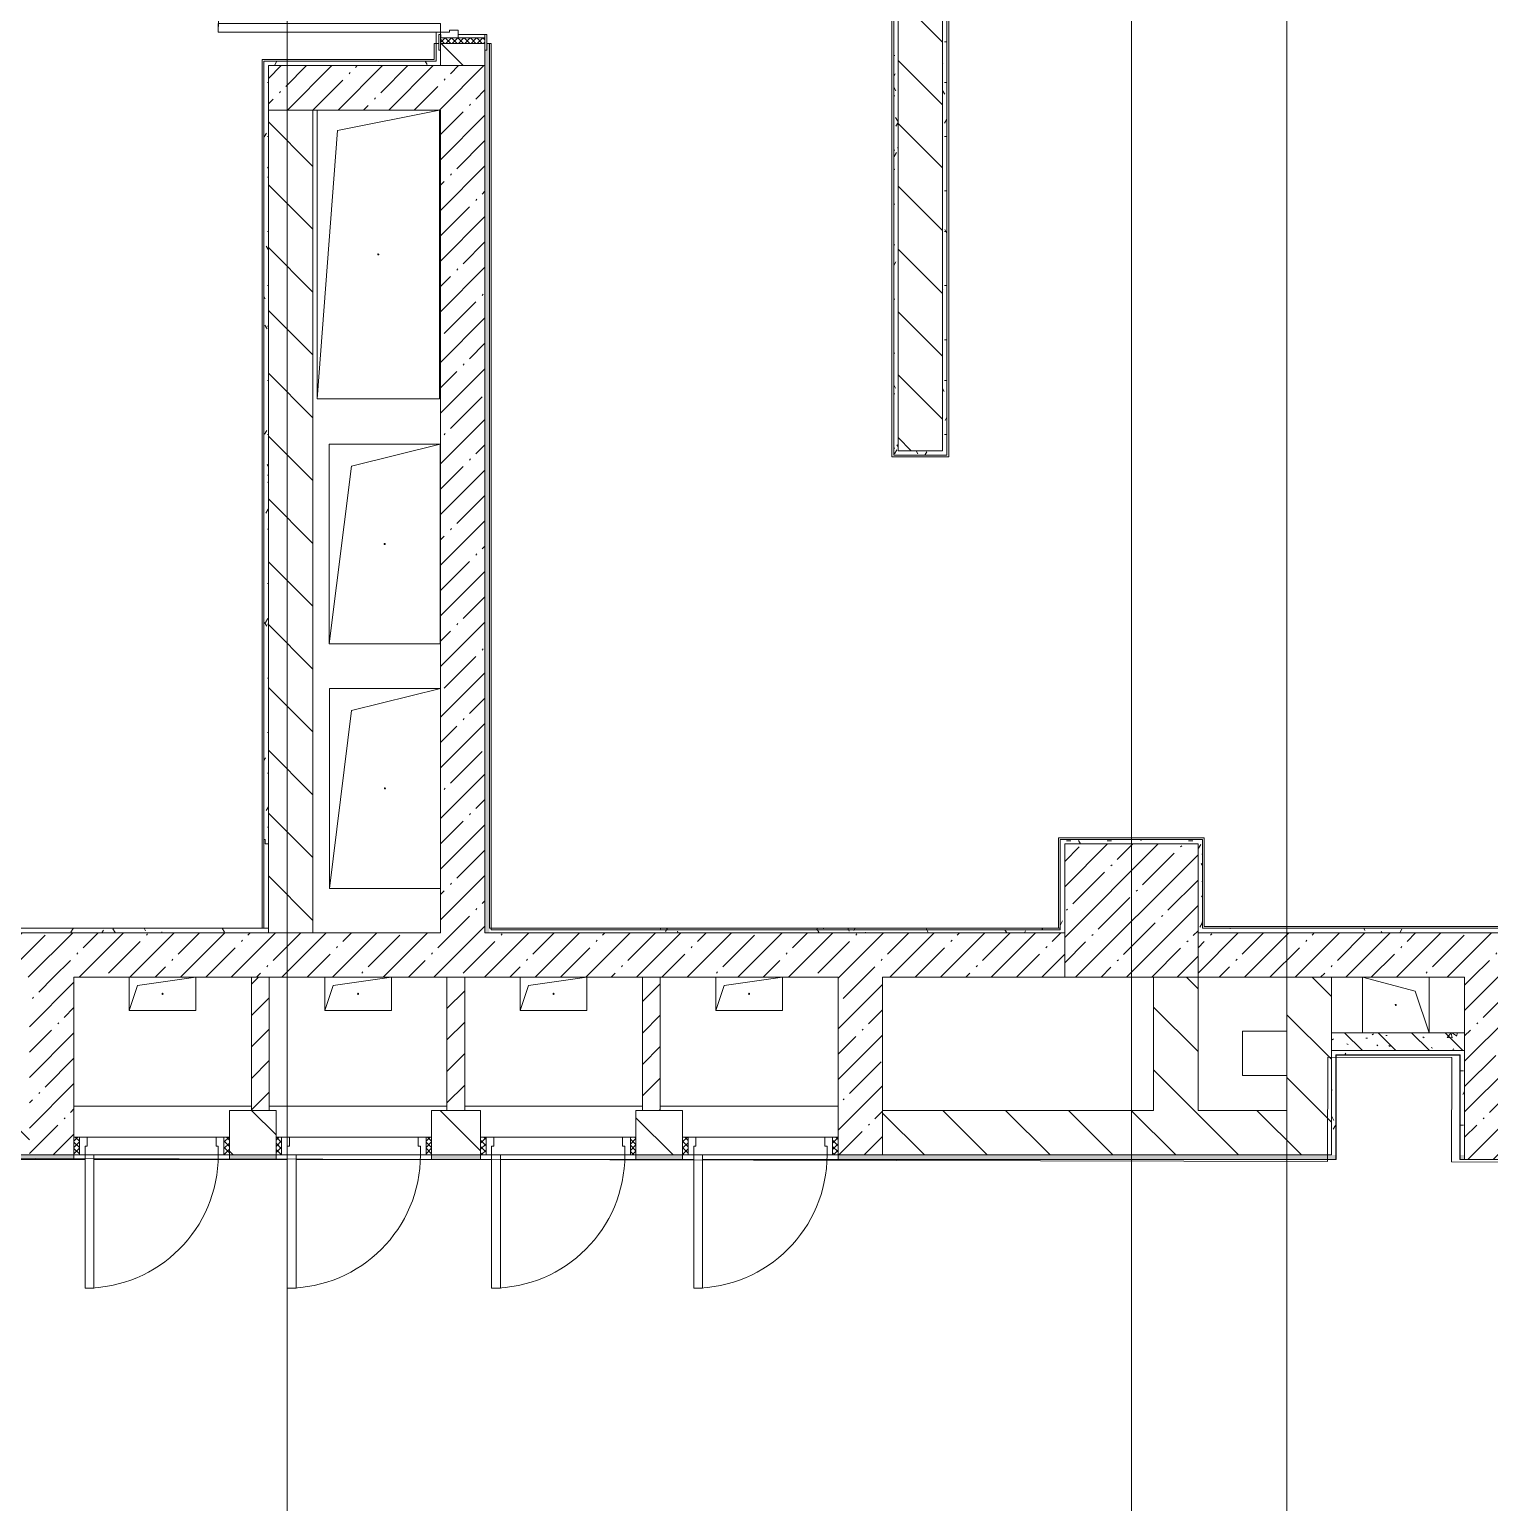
# Model space of a CAD drawing. Header units: millimetres. Extents: x -1113 to 415037, y -3642 to 354837.
# Drawn here: x 55565 to 62137, y 9199 to 15830 of the extents above; entities that cross this region are included whole.
import ezdxf

# ---------------------------------------------------------------- set-up
doc = ezdxf.new("R2010")
doc.units = ezdxf.units.MM
for name, color, linetype, lineweight in [('A-AREA-BNDY', 7, 'Continuous', 5), ('A-DOOR-2', 7, 'Continuous', 5), ('A-DOOR-FRAM-2', 7, 'Continuous', 5), ('A-FLOR', 7, 'Continuous', 9), ('A-GENM', 7, 'Continuous', 9), ('A-WALL', 7, 'Continuous', 5), ('I-WALL', 7, 'Continuous', 5), ('S-COLS', 7, 'Continuous', 9), ('S-COLS-1', 7, 'Continuous', 5), ('Оси', 7, 'Continuous', 9)]:
    doc.layers.add(name, color=color, linetype=linetype, lineweight=lineweight)
for name, color, linetype, lineweight, true_color in [('A-DOOR-1', 7, 'Continuous', 5, 0xc0c0c0), ('A-DOOR-FRAM-1', 7, 'Continuous', 5, 0xc0c0c0), ('A-WALL-1', 9, 'Continuous', 5, 0x808080), ('A-WALL-FNSH-1', 9, 'Continuous', 5, 0x808080)]:
    doc.layers.add(name, color=color, linetype=linetype, lineweight=lineweight, true_color=true_color)
pattern_1 = [(45, (64.7, -136.06), (-114.04925, 114.04925), []), (45, (178.75, -136.06), (-114.04925, 114.04925), [201.612, -40.322, 6.706, -33.617])]
pattern_2 = [(135, (64.7, -136.06), (-141.42136, -141.42136), [])]
pattern_3 = [(45, (64.7, -136.06), (-70.71068, 70.71068), [])]
pattern_4 = [(135, (1951.41, 164.685), (-14.14214, -14.14214), []), (225, (1951.41, 164.685), (14.14214, -14.14214), [])]
pattern_5 = [(45, (-171.384, 164.685), (-14.1421, 14.1421), []), (135, (-171.384, 164.685), (-14.1421, -14.1421), [])]
pattern_6 = [(0, (64.7, -136.06), (243.84, 60.96), [20.117, -162.763, 20.117, -162.763, -975.36]), (0, (64.7, -136.06), (243.84, 60.96), [-365.76, 20.117, -345.643, 20.117, -162.763, -426.72]), (0, (64.7, -136.06), (243.84, 60.96), [-914.4, 20.117, -101.803, 20.117, -284.683]), (120, (156.14, -105.58), (-174.71291, 180.691634), [20.117, -162.763, 20.117, -162.763, -975.36]), (120, (156.14, -105.58), (-174.71291, 180.691634), [-365.76, 20.117, -345.643, 20.117, -162.763, -426.72]), (120, (156.14, -105.58), (-174.71291, 180.691634), [-914.4, 20.117, -101.803, 20.117, -284.683]), (240, (186.62, 16.34), (-69.12709, -241.651634), [20.117, -162.763, 20.117, -162.763, -975.36]), (240, (186.62, 16.34), (-69.12709, -241.651634), [-365.76, 20.117, -345.643, 20.117, -162.763, -426.72]), (240, (186.62, 16.34), (-69.12709, -241.651634), [-914.4, 20.117, -101.803, 20.117, -284.683])]

# ---------------------------------------------------------------- blocks, each defined once
blk = doc.blocks.new('BSC_Колонна _Прямоугольная - 600х600-V43-Объем проектирования 1 этажа')
at = {"layer": 'S-COLS-1'}
h = blk.add_hatch(dxfattribs=at)
h.set_pattern_fill('FP_69', color=256, style=0, pattern_type=2)
h.set_pattern_definition([(45, (-60460, -12000), (-114.04925, 114.04925), []), (45, (-60345.95, -12000), (-114.04925, 114.04925), [201.613, -40.323, 6.706, -33.617])])
h.paths.add_polyline_path([(208, -300), (300, -300), (300, 300), (-300, 300), (-300, -300), (77.6, -300)])
for p, q in [((300, 300), (-300, 300)), ((-300, 300), (-300, -300)), ((300, -300), (300, 300)), ((-300, -300), (300, -300))]:
    blk.add_line(p, q, dxfattribs=at)
blk = doc.blocks.new('110_Дверь_СКБ_1Ст_Внутренняя1 - Д-12 1100x2100h_дверь в горячий цех-32113407-Объем проектирования 1 этажа')
at = {"layer": 'A-DOOR-2'}
h = blk.add_hatch(dxfattribs=at)
h.set_pattern_fill('FP_75', color=256, style=0, pattern_type=2)
h.set_pattern_definition([(135, (1751.41, 164.685), (-14.14214, -14.14214), []), (225, (1751.41, 164.685), (14.14214, -14.14214), [])])
h.paths.add_polyline_path([(537.5, 100), (537.5, -100), (562.5, -100), (562.5, 100)])
at = {"layer": 'A-DOOR-FRAM-2'}
h = blk.add_hatch(dxfattribs=at)
h.set_pattern_fill('FP_76', color=256, style=0, pattern_type=2)
h.set_pattern_definition([(45, (-371.384, 164.685), (-14.1421, 14.1421), []), (135, (-371.384, 164.685), (-14.1421, -14.1421), [])])
h.paths.add_polyline_path([(-537.5, 7), (-537.5, -100), (-512.5, -99.9), (-512.5, 100), (-537.5, 100)])
at = {"layer": 'A-DOOR-1'}
for p, q in [((-487.5, 1100), (-487.5, 100)), ((-447.5, 1100), (-487.5, 1100)), ((-447.5, 100), (-447.5, 1100)), ((-487.5, 100), (-447.5, 100))]:
    blk.add_line(p, q, dxfattribs=at)
blk.add_arc((-487.5, 100), 1000, 360, 90, dxfattribs=at)
at = {"layer": 'A-DOOR-FRAM-1'}
for p, q in [((-497.5, 108), (-567.5, 108)), ((-567.5, 108), (-567.5, 100)), ((-567.5, 100), (-497.5, 100)), ((-512.5, 100), (-537.5, 100)), ((-537.5, 100), (-537.5, -100)), ((-487.5, 100), (-512.5, 100)), ((-512.5, 100), (-512.5, 20)), ((-512.5, -100), (-512.5, 100)), ((-497.5, 100), (-512.5, 100)), ((-512.5, 100), (-512.5, 99)), ((-512.5, 99), (-497.5, 99)), ((-497.5, 100), (-497.5, 108)), ((-497.5, 99), (-497.5, 100)), ((-487.5, 60), (-487.5, 100)), ((512.5, 100), (512.5, 60)), ((537.5, 100), (512.5, 100)), ((592.5, 108), (522.5, 108)), ((522.5, 108), (522.5, 100)), ((537.5, 100), (522.5, 100)), ((522.5, 100), (522.5, 99)), ((522.5, 100), (592.5, 100)), ((522.5, 99), (537.5, 99)), ((537.5, 20), (537.5, 100)), ((562.5, 100), (537.5, 100)), ((537.5, 100), (537.5, -100)), ((537.5, 99), (537.5, 100)), ((562.5, -100), (562.5, 100)), ((592.5, 100), (592.5, 108)), ((-512.5, 20), (-477.5, 20)), ((-497.5, 20), (-512.5, 20)), ((-512.5, 20), (-512.5, -100)), ((-497.5, -100), (-497.5, 20)), ((-477.5, 60), (-487.5, 60)), ((-477.5, 20), (-477.5, 60)), ((512.5, 60), (502.5, 60)), ((502.5, 60), (502.5, 20)), ((502.5, 20), (537.5, 20)), ((537.5, 20), (522.5, 20)), ((522.5, 20), (522.5, -100)), ((537.5, -100), (537.5, 20)), ((-497.5, -100), (-567.5, -100)), ((-567.5, -100), (-567.5, -108)), ((-567.5, -108), (-497.5, -108)), ((-537.5, -100), (-512.5, -100)), ((-512.5, -100), (-497.5, -100)), ((-497.5, -108), (-497.5, -100)), ((522.5, -100), (537.5, -100)), ((592.5, -100), (522.5, -100)), ((522.5, -100), (522.5, -108)), ((522.5, -108), (592.5, -108)), ((537.5, -100), (562.5, -100)), ((592.5, -108), (592.5, -100))]:
    blk.add_line(p, q, dxfattribs=at)
blk = doc.blocks.new('110_Дверь_СКБ_1Ст - д-18 700x2100h_Технический шкаф ЭОМ и СС-23257539-Объем проектирования 1 этажа')
at = {"layer": 'A-DOOR-2'}
h = blk.add_hatch(dxfattribs=at)
h.set_pattern_fill('FP_121', color=256, style=0, pattern_type=2)
h.set_pattern_definition(pattern_4)
h.paths.add_polyline_path([(337.5, 100), (337.5, 20), (362.5, 20), (362.5, 100)])
at = {"layer": 'A-DOOR-FRAM-2'}
h = blk.add_hatch(dxfattribs=at)
h.set_pattern_fill('FP_122', color=256, style=0, pattern_type=2)
h.set_pattern_definition(pattern_5)
h.paths.add_polyline_path([(-337.5, 100), (-337.5, 20), (-312.5, 20), (-312.5, 100)])
at = {"layer": 'A-DOOR-1'}
for p, q in [((312.5, 700), (272.5, 700)), ((272.5, 700), (272.5, 100)), ((312.5, 100), (312.5, 700)), ((272.5, 100), (312.5, 100))]:
    blk.add_line(p, q, dxfattribs=at)
blk.add_arc((312.5, 100), 600, 90, 180, dxfattribs=at)
at = {"layer": 'A-DOOR-FRAM-1'}
for p, q in [((-312.5, 100), (-337.5, 100)), ((-337.5, 100), (-337.5, 20)), ((-287.5, 100), (-312.5, 100)), ((-312.5, 100), (-312.5, 20)), ((-312.5, 20), (-312.5, 100)), ((-287.5, 60), (-287.5, 100)), ((-287.5, 100), (272.5, 100)), ((312.5, 100), (312.5, 60)), ((337.5, 100), (312.5, 100)), ((337.5, 20), (337.5, 100)), ((362.5, 100), (337.5, 100)), ((337.5, 100), (337.5, 20)), ((362.5, 20), (362.5, 100)), ((-337.5, 20), (-312.5, 20)), ((-312.5, 20), (-277.5, 20)), ((-277.5, 60), (-287.5, 60)), ((-277.5, 20), (-277.5, 60)), ((302.5, 20), (-277.5, 20)), ((312.5, 60), (302.5, 60)), ((302.5, 60), (302.5, 20)), ((302.5, 20), (337.5, 20)), ((337.5, 20), (362.5, 20))]:
    blk.add_line(p, q, dxfattribs=at)
blk = doc.blocks.new('110_Дверь_СКБ_1Ст - д-18 700x2100h_Технический шкаф ЭОМ и СС-V103-Объем проектирования 1 этажа')
at = {"layer": 'A-DOOR-2'}
h = blk.add_hatch(dxfattribs=at)
h.set_pattern_fill('FP_121', color=256, style=0, pattern_type=2)
h.set_pattern_definition(pattern_4)
h.paths.add_polyline_path([(337.5, 100), (337.5, 20), (362.5, 20), (362.5, 100)])
at = {"layer": 'A-DOOR-FRAM-2'}
h = blk.add_hatch(dxfattribs=at)
h.set_pattern_fill('FP_122', color=256, style=0, pattern_type=2)
h.set_pattern_definition(pattern_5)
h.paths.add_polyline_path([(-337.5, 100), (-337.5, 20), (-312.5, 20), (-312.5, 100)])
at = {"layer": 'A-DOOR-1'}
for p, q in [((312.5, 700), (272.5, 700)), ((272.5, 700), (272.5, 100)), ((312.5, 100), (312.5, 700)), ((272.5, 100), (312.5, 100))]:
    blk.add_line(p, q, dxfattribs=at)
blk.add_arc((312.5, 100), 600, 90, 180, dxfattribs=at)
at = {"layer": 'A-DOOR-FRAM-1'}
for p, q in [((-312.5, 100), (-337.5, 100)), ((-337.5, 100), (-337.5, 20)), ((-287.5, 100), (-312.5, 100)), ((-312.5, 100), (-312.5, 20)), ((-312.5, 20), (-312.5, 100)), ((-287.5, 60), (-287.5, 100)), ((-287.5, 100), (272.5, 100)), ((312.5, 100), (312.5, 60)), ((337.5, 100), (312.5, 100)), ((337.5, 20), (337.5, 100)), ((362.5, 100), (337.5, 100)), ((337.5, 100), (337.5, 20)), ((362.5, 20), (362.5, 100)), ((-337.5, 20), (-312.5, 20)), ((-312.5, 20), (-277.5, 20)), ((-277.5, 60), (-287.5, 60)), ((-277.5, 20), (-277.5, 60)), ((302.5, 20), (-277.5, 20)), ((312.5, 60), (302.5, 60)), ((302.5, 60), (302.5, 20)), ((302.5, 20), (337.5, 20)), ((337.5, 20), (362.5, 20))]:
    blk.add_line(p, q, dxfattribs=at)
blk = doc.blocks.new('GM_Отверстие прямоугольное _в плите_ - Отверстие-21619835-Объем проектирования 1 этажа')
at = {"layer": 'A-GENM'}
for p, q in [((-125, 150), (125, 150)), ((125, 150), (-125, 150)), ((-62.5, 87.5), (125, 150)), ((-125, -150), (-62.5, 87.5)), ((125, -150), (-125, -150)), ((-125, -150), (125, -150))]:
    blk.add_line(p, q, dxfattribs=at)
for start, end in [(360, 180), (180, 360)]:
    blk.add_arc((0, 0), 2.5, start, end, dxfattribs=at)
blk = doc.blocks.new('GM_Отверстие прямоугольное _в плите_ - Отверстие-21620300-Объем проектирования 1 этажа')
at = {"layer": 'A-GENM'}
for p, q in [((-150, -75), (-150, 75)), ((-150, 75), (-150, -75)), ((-112.5, 37.5), (150, 75)), ((150, 75), (150, -75)), ((150, -75), (150, 75)), ((-150, -75), (-112.5, 37.5)), ((150, -75), (-150, -75)), ((-150, -75), (150, -75))]:
    blk.add_line(p, q, dxfattribs=at)
for start, end in [(360, 180), (180, 360)]:
    blk.add_arc((0, 0), 2.5, start, end, dxfattribs=at)
blk = doc.blocks.new('GM_Отверстие прямоугольное _в плите_ - Отверстие-V158-Объем проектирования 1 этажа')
at = {"layer": 'A-GENM'}
for p, q in [((-250, -450), (-250, 450)), ((-250, 450), (250, 450)), ((250, 450), (-250, 450)), ((-250, 450), (-250, -450)), ((-150, 350), (250, 450)), ((-250, -450), (-150, 350)), ((250, -450), (-250, -450)), ((-250, -450), (250, -450))]:
    blk.add_line(p, q, dxfattribs=at)
for start, end in [(360, 180), (180, 360)]:
    blk.add_arc((0, 0), 2.5, start, end, dxfattribs=at)
blk = doc.blocks.new('GM_Отверстие прямоугольное _в плите_ - Отверстие-V159-Объем проектирования 1 этажа')
at = {"layer": 'A-GENM'}
for p, q in [((-250, -450), (-250, 450)), ((-250, 450), (250, 450)), ((250, 450), (-250, 450)), ((-250, 450), (-250, -450)), ((-150, 350), (250, 450)), ((250, 450), (250, -450)), ((250, -450), (250, 450)), ((-250, -450), (-150, 350)), ((250, -450), (-250, -450)), ((-250, -450), (250, -450))]:
    blk.add_line(p, q, dxfattribs=at)
for start, end in [(360, 180), (180, 360)]:
    blk.add_arc((0, 0), 2.5, start, end, dxfattribs=at)
blk = doc.blocks.new('GM_Отверстие прямоугольное _в плите_ - Отверстие-21959792-Объем проектирования 1 этажа')
at = {"layer": 'A-GENM'}
for p, q in [((-275, -650), (-275, 650)), ((-275, 650), (-275, -650)), ((-183.3, 558.3), (275, 650)), ((275, 650), (275, -650)), ((275, -650), (275, 650)), ((-275, -650), (-183.3, 558.3)), ((275, -650), (-275, -650)), ((-275, -650), (275, -650))]:
    blk.add_line(p, q, dxfattribs=at)
for start, end in [(360, 180), (180, 360)]:
    blk.add_arc((0, 0), 2.5, start, end, dxfattribs=at)

msp = doc.modelspace()

# ---------------------------------------------------------------- hatches: boundary and pattern name
at = {"layer": 'I-WALL'}
h = msp.add_hatch(dxfattribs=at)
h.set_pattern_fill('FP_191', color=256, style=0, pattern_type=2)
h.set_pattern_definition(pattern_6)
h.paths.add_polyline_path([(57410, 15667.7), (57414.7, 15667.7), (57414.7, 15737.7), (57406.7, 15737.7), (57406.7, 15767.7), (57394.7, 15767.7), (57394.7, 15667.7)])
h.paths.add_polyline_path([(57406.7, 16867.7), (57406.7, 16897.7), (57414.7, 16897.7), (57414.7, 18663.9), (57394.7, 18663.9), (57394.7, 16867.7)])
h = msp.add_hatch(dxfattribs=at)
h.set_pattern_fill('FP_23', color=256, style=0, pattern_type=2)
h.set_pattern_definition(pattern_2)
h.paths.add_polyline_path([(57614.7, 15667.7), (57614.7, 15767.7), (57414.7, 15767.7), (57414.7, 15667.7), (57507.7, 15667.7)])
h.paths.add_polyline_path([(57614.7, 16867.7), (57614.7, 18663.9), (57414.7, 18663.9), (57414.7, 16867.7), (57507.7, 16867.7)])
h = msp.add_hatch(dxfattribs=at)
h.set_pattern_fill('FP_191', color=256, style=0, pattern_type=2)
h.set_pattern_definition(pattern_6)
h.paths.add_polyline_path([(57634.7, 11763.9), (57634.7, 15767.7), (57622.7, 15767.7), (57622.7, 15737.7), (57614.7, 15737.7), (57614.7, 11763.9)])
h.paths.add_polyline_path([(57634.7, 16867.7), (57634.7, 18443.9), (57614.7, 18443.9), (57615.1, 16897.7), (57622.7, 16897.7), (57622.7, 16867.7)])
h = msp.add_hatch(dxfattribs=at)
h.set_pattern_fill('FP_191', color=256, style=0, pattern_type=2)
h.set_pattern_definition(pattern_6)
h.paths.add_polyline_path([(59474.7, 13913.9), (59474.7, 17153.9), (59454.7, 17153.9), (59454.7, 13913.9)])
h = msp.add_hatch(dxfattribs=at)
h.set_pattern_fill('FP_23', color=256, style=0, pattern_type=2)
h.set_pattern_definition(pattern_2)
h.paths.add_polyline_path([(59674.7, 13933.9), (59674.7, 16933.9), (59474.7, 16933.9), (59474.7, 13933.9)])
h = msp.add_hatch(dxfattribs=at)
h.set_pattern_fill('FP_191', color=256, style=0, pattern_type=2)
h.set_pattern_definition(pattern_6)
h.paths.add_polyline_path([(59674.7, 13933.9), (59694.7, 13933.9), (59694.7, 16933.9), (59674.7, 16933.9), (59674.7, 13944)])
h = msp.add_hatch(dxfattribs=at)
h.set_pattern_fill('FP_191', color=256, style=0, pattern_type=2)
h.set_pattern_definition(pattern_6)
h.paths.add_polyline_path([(56640, 15667.7), (57394.7, 15667.7), (57394.7, 15687.7), (56620, 15687.7), (56620, 15667.7)])
h = msp.add_hatch(dxfattribs=at)
h.set_pattern_fill('FP_191', color=256, style=0, pattern_type=2)
h.set_pattern_definition(pattern_6)
h.paths.add_polyline_path([(56620, 12183.9), (56640, 12183.9), (56640, 15667.7), (56620, 15667.7), (56620, 12203.9)])
h = msp.add_hatch(dxfattribs=at)
h.set_pattern_fill('FP_1', color=256, style=0, pattern_type=2)
h.set_pattern_definition(pattern_1)
h.paths.add_polyline_path([(57414.7, 15467.7), (57414.7, 15667.7), (56640, 15667.7), (56640, 15467.7), (57410, 15467.7)])
h = msp.add_hatch(dxfattribs=at)
h.set_pattern_fill('FP_1', color=256, style=0, pattern_type=2)
h.set_pattern_definition(pattern_1)
h.paths.add_polyline_path([(57614.7, 11763.9), (57614.7, 15667.7), (57414.7, 15667.7), (57414.7, 11763.9), (57507.7, 11763.9)])
h = msp.add_hatch(dxfattribs=at)
h.set_pattern_fill('FP_23', color=256, style=0, pattern_type=2)
h.set_pattern_definition(pattern_2)
h.paths.add_polyline_path([(56643.9, 11763.9), (56840, 11763.9), (56840, 15467.7), (56640, 15467.7), (56640, 11763.9)])
h = msp.add_hatch(dxfattribs=at)
h.set_pattern_fill('FP_191', color=256, style=0, pattern_type=2)
h.set_pattern_definition(pattern_6)
h.paths.add_polyline_path([(59674.7, 13913.9), (59694.7, 13913.9), (59694.7, 13933.9), (59474.7, 13933.9), (59474.7, 13913.9), (59674.6, 13913.9)])
h = msp.add_hatch(dxfattribs=at)
h.set_pattern_fill('FP_191', color=256, style=0, pattern_type=2)
h.set_pattern_definition(pattern_6)
h.paths.add_polyline_path([(56640, 12163.9), (56640, 12183.9), (56625, 12183.9), (56625, 12163.9), (56638.7, 12163.9)])
h.paths.add_polyline_path([(52422.4, 12183.9), (51794.7, 12183.9), (51794.7, 12163.9), (52403.6, 12163.9)])
h.paths.add_polyline_path([(52422.4, 12163.9), (52422.4, 12183.9), (52404.6, 12163.9)])
h.paths.add_polyline_path([(54253.7, 12163.9), (54822.5, 12163.9), (54822.5, 12183.9), (54224.7, 12183.9), (54224.7, 12163.9)])
h = msp.add_hatch(dxfattribs=at)
h.set_pattern_fill('FP_191', color=256, style=0, pattern_type=2)
h.set_pattern_definition(pattern_6)
h.paths.add_polyline_path([(60224.7, 11783.9), (60224.7, 12183.9), (60204.7, 12183.9), (60204.7, 11784.9)])
h = msp.add_hatch(dxfattribs=at)
h.set_pattern_fill('FP_191', color=256, style=0, pattern_type=2)
h.set_pattern_definition(pattern_6)
h.paths.add_polyline_path([(60824.7, 12163.9), (60844.7, 12163.9), (60844.7, 12183.9), (60224.7, 12183.9), (60224.7, 12163.9), (60794.7, 12163.9)])
h = msp.add_hatch(dxfattribs=at)
h.set_pattern_fill('FP_191', color=256, style=0, pattern_type=2)
h.set_pattern_definition(pattern_6)
h.paths.add_polyline_path([(60824.7, 11783.9), (60844.7, 11784), (60844.7, 12163.9), (60824.7, 12163.9), (60824.7, 11784)])
h = msp.add_hatch(dxfattribs=at)
h.set_pattern_fill('FP_1', color=256, style=0, pattern_type=2)
h.set_pattern_definition(pattern_1)
h.paths.add_polyline_path([(57507.7, 11563.9), (60224.7, 11563.9), (60224.7, 11763.9), (54824.7, 11763.9), (54824.7, 11563.9), (57443.9, 11563.9)])
h.paths.add_polyline_path([(53687.9, 11563.9), (54224.7, 11563.9), (54224.7, 11763.9), (51774.7, 11763.9), (51774.7, 11563.9), (53574.7, 11563.9)])
h = msp.add_hatch(dxfattribs=at)
h.set_pattern_fill('FP_191', color=256, style=0, pattern_type=2)
h.set_pattern_definition(pattern_6)
h.paths.add_polyline_path([(55024.7, 11763.9), (56640, 11763.9), (56640, 11783.9), (54834.7, 11783.9), (54834.7, 11763.9), (54891.4, 11763.9)])
h = msp.add_hatch(dxfattribs=at)
h.set_pattern_fill('FP_191', color=256, style=0, pattern_type=2)
h.set_pattern_definition(pattern_6)
h.paths.add_polyline_path([(57634.8, 11763.9), (60224.7, 11763.9), (60224.7, 11783.9), (60204.7, 11783.9), (60204.7, 11778.2), (60196.7, 11783.9), (57634.7, 11783.9), (57634.7, 11763.9)])
h = msp.add_hatch(dxfattribs=at)
h.set_pattern_fill('FP_191', color=256, style=0, pattern_type=2)
h.set_pattern_definition(pattern_6)
h.paths.add_polyline_path([(66204.7, 11763.9), (66204.7, 11783.9), (60824.7, 11783.9), (60824.7, 11763.9), (66071, 11763.9)])
h = msp.add_hatch(dxfattribs=at)
h.set_pattern_fill('FP_1', color=256, style=0, pattern_type=2)
h.set_pattern_definition(pattern_1)
h.paths.add_polyline_path([(61424.7, 11563.9), (66224.7, 11563.9), (66224.7, 11763.9), (60824.7, 11763.9), (60824.7, 11563.9), (61318.3, 11563.9)])
h = msp.add_hatch(dxfattribs=at)
h.set_pattern_fill('FP_1', color=256, style=0, pattern_type=2)
h.set_pattern_definition(pattern_1)
h.paths.add_polyline_path([(55564.7, 10763.9), (55764.7, 10763.9), (55764.7, 11563.9), (55564.7, 11563.9), (55564.7, 10852.1)])
h = msp.add_hatch(dxfattribs=at)
h.set_pattern_fill('FP_22', color=256, style=0, pattern_type=2)
h.set_pattern_definition(pattern_3)
h.paths.add_polyline_path([(56643.9, 10963.9), (56643.9, 11563.9), (56563.9, 11563.9), (56563.9, 10963.9)])
h = msp.add_hatch(dxfattribs=at)
h.set_pattern_fill('FP_22', color=256, style=0, pattern_type=2)
h.set_pattern_definition(pattern_3)
h.paths.add_polyline_path([(57523.9, 10963.9), (57523.9, 11563.9), (57443.9, 11563.9), (57443.9, 10963.9), (57507.7, 10963.9)])
h = msp.add_hatch(dxfattribs=at)
h.set_pattern_fill('FP_22', color=256, style=0, pattern_type=2)
h.set_pattern_definition(pattern_3)
h.paths.add_polyline_path([(58403.9, 10963.9), (58403.9, 11563.9), (58323.9, 11563.9), (58323.9, 10963.9)])
h = msp.add_hatch(dxfattribs=at)
h.set_pattern_fill('FP_1', color=256, style=0, pattern_type=2)
h.set_pattern_definition(pattern_1)
h.paths.add_polyline_path([(59204.7, 10763.9), (59404.7, 10763.9), (59404.7, 11563.9), (59204.7, 11563.9), (59204.7, 10843.9)])
h = msp.add_hatch(dxfattribs=at)
h.set_pattern_fill('FP_23', color=256, style=0, pattern_type=2)
h.set_pattern_definition(pattern_2)
h.paths.add_polyline_path([(60824.7, 10963.9), (60824.7, 11563.9), (60624.7, 11563.9), (60624.7, 10963.9)])
h = msp.add_hatch(dxfattribs=at)
h.set_pattern_fill('FP_23', color=256, style=0, pattern_type=2)
h.set_pattern_definition(pattern_2)
h.paths.add_polyline_path([(61424.7, 10963.9), (61424.7, 11563.9), (61224.7, 11563.9), (61224.7, 10963.9), (61368.3, 10963.9)])
h = msp.add_hatch(dxfattribs=at)
h.set_pattern_fill('FP_1', color=256, style=0, pattern_type=2)
h.set_pattern_definition(pattern_1)
h.paths.add_polyline_path([(62025.6, 10743.9), (62224.7, 10743.9), (62224.7, 11563.9), (62024.7, 11563.9), (62024.7, 10743.9)])
h = msp.add_hatch(dxfattribs=at)
h.set_pattern_fill('FP_41', color=256, style=0, pattern_type=2)
h.set_pattern_definition([(135, (64.7, -136.06), (-150.8683, -150.8683), [213.36, -35.56, 7.112, -35.56]), (135, (64.7, 14.71), (-150.8683, -150.8683), []), (50, (64.7, -136.06), (255.0577, -22.3145), [26.67, -293.37]), (355, (64.7, -136.06), (-49.3404, 267.4791), [21.336, -234.696]), (100.451, (85.96, -137.92), (205.7195, 245.1636), [22.666, -249.326]), (46.184, (64.7, -64.94), (379.511, -58.86), [40.005, -440.055]), (96.636, (96.33, -69.85), (332.3634, 346.399), [33.999, -373.989]), (351.184, (64.7, -64.94), (332.3669, 346.3953), [32.004, -352.044]), (21, (100.26, -82.72), (212.2602, -143.1711), [26.67, -293.37]), (326, (100.26, -82.72), (86.5224, 257.8632), [21.336, -234.696]), (71.451, (117.95, -94.65), (298.78395, 114.6901), [22.666, -249.326]), (37.5, (64.7, -136.06), (4.32385, 118.37751), [6.706, -225.146, 6.706, -231.546, -235.585]), (37.5, (64.7, -136.06), (4.32385, 118.37751), [-470.103, 6.706, -228.879]), (7.5, (64.7, -136.06), (93.54758, 140.2533), [6.706, -129.134, 6.706, -219.812, -89.789]), (7.5, (64.7, -136.06), (93.54758, 140.2533), [-362.356, 6.706, -83.083]), (327.5, (-14.6, -136.06), (189.82734, -8.02019), [6.706, -82.194, 6.706, -270.662, -368.046]), (327.5, (-14.6, -136.06), (189.82734, -8.02019), [-366.268, 6.706, -361.34]), (317.5, (-50.16, -136.06), (207.38114, 35.59764), [6.706, -108.864, 6.706, -177.495, -261.366]), (317.5, (-50.16, -136.06), (207.38114, 35.59764), [-299.771, 6.706, -254.66])])
h.paths.add_polyline_path([(61633.8, 11233.9), (62024.7, 11233.9), (62024.7, 11313.9), (61424.7, 11313.9), (61424.7, 11233.9), (61564.7, 11233.9)])
h = msp.add_hatch(dxfattribs=at)
h.set_pattern_fill('FP_191', color=256, style=0, pattern_type=2)
h.set_pattern_definition(pattern_6)
h.paths.add_polyline_path([(62003.7, 11213.9), (62004.7, 11233.9), (61424.7, 11233.9), (61424.7, 11213.9), (61925.6, 11213.9)])
h = msp.add_hatch(dxfattribs=at)
h.set_pattern_fill('FP_191', color=256, style=0, pattern_type=2)
h.set_pattern_definition(pattern_6)
h.paths.add_polyline_path([(61424.7, 10763.9), (61444.7, 10764.1), (61444.7, 11212.9), (61424.7, 11213.2), (61424.7, 10902.3)])
h = msp.add_hatch(dxfattribs=at)
h.set_pattern_fill('FP_191', color=256, style=0, pattern_type=2)
h.set_pattern_definition(pattern_6)
h.paths.add_polyline_path([(62004.7, 10763.9), (62024.7, 10763.9), (62024.7, 11233.9), (62004.7, 11233.9), (62004.7, 10963.9)])
h = msp.add_hatch(dxfattribs=at)
h.set_pattern_fill('FP_23', color=256, style=0, pattern_type=2)
h.set_pattern_definition(pattern_2)
h.paths.add_polyline_path([(55564.7, 10763.9), (55564.7, 10963.9), (51974.7, 10963.9), (51974.7, 10763.9), (55444.6, 10763.9)])
h.paths.add_polyline_path([(56464.7, 10763.9), (56674.7, 10763.9), (56674.7, 10963.9), (56464.7, 10963.9), (56464.7, 10843.9)])
h.paths.add_polyline_path([(57594.7, 10763.9), (57594.7, 10963.9), (57374.7, 10963.9), (57374.7, 10763.9), (57507.7, 10763.9)])
h.paths.add_polyline_path([(58504.7, 10763.9), (58504.7, 10963.9), (58294.7, 10963.9), (58294.7, 10763.9)])
h = msp.add_hatch(dxfattribs=at)
h.set_pattern_fill('FP_23', color=256, style=0, pattern_type=2)
h.set_pattern_definition(pattern_2)
h.paths.add_polyline_path([(61224.7, 10763.9), (61424.7, 10763.9), (61424.7, 10963.9), (59404.7, 10963.9), (59404.7, 10763.9), (61024.7, 10763.9)])
h = msp.add_hatch(dxfattribs=at)
h.set_pattern_fill('FP_191', color=256, style=0, pattern_type=2)
h.set_pattern_definition(pattern_6)
h.paths.add_polyline_path([(61370.5, 10743.9), (61444.7, 10743.9), (61444.7, 10763.9), (59204.7, 10763.9), (59204.7, 10743.9), (61224.7, 10743.9)])
h.paths.add_polyline_path([(51969.2, 10743.9), (55764.7, 10743.9), (55764.7, 10763.9), (51774.7, 10763.9), (51774.7, 10743.9)])
h.paths.add_polyline_path([(56464.7, 10743.9), (56674.7, 10743.9), (56674.7, 10763.9), (56464.7, 10763.9)])
h.paths.add_polyline_path([(57523.9, 10743.9), (57594.7, 10743.9), (57594.7, 10763.9), (57374.7, 10763.9), (57374.7, 10743.9), (57507.7, 10743.9)])
h.paths.add_polyline_path([(58323.9, 10743.9), (58504.7, 10743.9), (58504.7, 10763.9), (58294.7, 10763.9), (58294.7, 10743.9)])
h = msp.add_hatch(dxfattribs=at)
h.set_pattern_fill('FP_191', color=256, style=0, pattern_type=2)
h.set_pattern_definition(pattern_6)
h.paths.add_polyline_path([(75043.7, 10743.9), (75534.7, 10743.9), (75534.7, 10763.9), (73024.5, 10763.7), (73024.5, 10755.9), (72994.5, 10755.9), (72994.5, 10743.9), (74124.7, 10743.9)])
h.paths.add_polyline_path([(62024.7, 10743.9), (62024.7, 10763.9), (62004.7, 10763.9), (62004.7, 10743.9)])
h.paths.add_polyline_path([(62224.7, 10743.9), (68733.5, 10743.9), (68733.5, 10755.9), (68703.5, 10755.9), (68703.5, 10763.9), (62224.7, 10763.9)])
h.paths.add_polyline_path([(72044.5, 10743.9), (72044.5, 10755.9), (72014.5, 10755.9), (72014.5, 10763.9), (69713.5, 10763.9), (69713.5, 10755.9), (69683.5, 10755.9), (69683.5, 10743.9), (72014.5, 10743.9)])

# ---------------------------------------------------------------- linework, layer by layer
at = {"layer": 'A-AREA-BNDY', "flags": 128}
msp.add_lwpolyline([(75542.7, 9162.2), (75546.3, 10701.2), (61965.3, 10733), (61966.4, 11203), (61408.4, 11204.4), (61407.3, 10734.4), (51715.4, 10757.1), (51717.3, 11578.1), (48808.8, 11584.9), (48788.3, 11585), (48788.3, 11564), (48188.3, 11565.4), (48188.3, 11586.4), (48014.8, 11586.8), (45959.3, 11591.6)], dxfattribs=at)
at = {"layer": 'A-FLOR'}
for p, q in [((57394.7, 15817.7), (57394.7, 15767.7)), ((57634.7, 15767.7), (57622.7, 15767.7)), ((56620, 11783.9), (54824.7, 11783.9)), ((57642.7, 11783.9), (57634.7, 11783.9)), ((61224.7, 11320.9), (61024.7, 11320.9)), ((61024.7, 11320.9), (61024.7, 11120.9)), ((61444.7, 11213.9), (62003.7, 11213.9)), ((61444.7, 10743.9), (61444.7, 11212.9)), ((62004.7, 11213.9), (62004.7, 10743.9)), ((61024.7, 11120.9), (61224.7, 11120.9)), ((55764.7, 10983.9), (56563.9, 10983.9)), ((55764.7, 10843.9), (55764.7, 10983.9)), ((56643.9, 10983.9), (57443.9, 10983.9)), ((57523.9, 10983.9), (58323.9, 10983.9)), ((58403.9, 10983.9), (59204.7, 10983.9)), ((59204.7, 10983.9), (59204.7, 10843.9)), ((51754.7, 10743.9), (55814.7, 10743.9)), ((56724.7, 10743.9), (55854.7, 10743.9)), ((57644.7, 10743.9), (56764.7, 10743.9)), ((57684.7, 10743.9), (58554.7, 10743.9)), ((58594.7, 10743.9), (61444.7, 10743.9)), ((62004.7, 10743.9), (69593.5, 10743.9))]:
    msp.add_line(p, q, dxfattribs=at)
at = {"layer": 'A-WALL'}
for p, q in [((59474.7, 17133.9), (59474.7, 13933.9)), ((59674.7, 13933.9), (59674.7, 16933.9)), ((57394.7, 15767.7), (57394.7, 15687.7)), ((57634.7, 11783.9), (57634.7, 15767.7)), ((56620, 15687.7), (57394.7, 15687.7)), ((56640, 11763.9), (56640, 15667.7)), ((59474.7, 13933.9), (59674.7, 13933.9)), ((60844.7, 12163.9), (60844.7, 11783.9)), ((56612, 11784.9), (56620, 11784.9)), ((60204.7, 11783.9), (60196.7, 11783.9)), ((60204.7, 11784.9), (60204.7, 11783.9)), ((66204.7, 11783.9), (60844.7, 11783.9)), ((62024.7, 11563.9), (62024.7, 10743.9)), ((61444.7, 11212.9), (61444.7, 11213.9)), ((62003.7, 11213.9), (62004.7, 11213.9)), ((56464.7, 10963.9), (56674.7, 10963.9)), ((57374.7, 10963.9), (57594.7, 10963.9))]:
    msp.add_line(p, q, dxfattribs=at)
at = {"layer": 'A-WALL-1'}
for p, q in [((59454.7, 17153.9), (59454.7, 13913.9)), ((59694.7, 13913.9), (59694.7, 16913.9)), ((57406.7, 15767.7), (57394.7, 15767.7)), ((57414.7, 15737.7), (57414.7, 15667.7)), ((57614.7, 15737.7), (57614.7, 11763.9)), ((56640, 15667.7), (57614.7, 15667.7)), ((57614.7, 11763.9), (57614.7, 15667.7)), ((56640, 15467.7), (57414.7, 15467.7)), ((56840, 11763.9), (56840, 15467.7)), ((57414.7, 15467.7), (57414.7, 11763.9)), ((59454.7, 13913.9), (59694.7, 13913.9)), ((56620, 12183.9), (56625, 12183.9)), ((56625, 12183.9), (56625, 12163.9)), ((56625, 12163.9), (56640, 12163.9)), ((60844.7, 12183.9), (60204.7, 12183.9)), ((54824.7, 11763.9), (57414.7, 11763.9)), ((56640, 11783.9), (56620, 11783.9)), ((57614.7, 11763.9), (60224.7, 11763.9)), ((60196.7, 11783.9), (57642.7, 11783.9)), ((66224.7, 11763.9), (60824.7, 11763.9)), ((55764.7, 11563.9), (59204.7, 11563.9)), ((55764.7, 10983.9), (55764.7, 11563.9)), ((56563.9, 11563.9), (56563.9, 10963.9)), ((56643.9, 10963.9), (56643.9, 11563.9)), ((57443.9, 11563.9), (57443.9, 10963.9)), ((57523.9, 10963.9), (57523.9, 11563.9)), ((58323.9, 11563.9), (58323.9, 10963.9)), ((58403.9, 10963.9), (58403.9, 11563.9)), ((59204.7, 11563.9), (59204.7, 10983.9)), ((59404.7, 11563.9), (60224.7, 11563.9)), ((59404.7, 10763.9), (59404.7, 11563.9)), ((60624.7, 11563.9), (60624.7, 10963.9)), ((60824.7, 10963.9), (60824.7, 11563.9)), ((60824.7, 11563.9), (62024.7, 11563.9)), ((61224.7, 11563.9), (61224.7, 10963.9)), ((61424.7, 11563.9), (61424.7, 10763.9)), ((62024.7, 11313.9), (61424.7, 11313.9)), ((61424.7, 11233.9), (62024.7, 11233.9)), ((56464.7, 10963.9), (56464.7, 10843.9)), ((56674.7, 10843.9), (56674.7, 10963.9)), ((57374.7, 10963.9), (57374.7, 10843.9)), ((57594.7, 10843.9), (57594.7, 10963.9)), ((58504.7, 10963.9), (58294.7, 10963.9)), ((58294.7, 10963.9), (58294.7, 10843.9)), ((58504.7, 10843.9), (58504.7, 10963.9)), ((60624.7, 10963.9), (59404.7, 10963.9)), ((61224.7, 10963.9), (60824.7, 10963.9)), ((51774.7, 10763.9), (55764.7, 10763.9)), ((55764.7, 10743.9), (55764.7, 10763.9)), ((56464.7, 10763.9), (56674.7, 10763.9)), ((56464.7, 10763.9), (56464.7, 10743.9)), ((56674.7, 10743.9), (56674.7, 10763.9)), ((57374.7, 10763.9), (57594.7, 10763.9)), ((57374.7, 10763.9), (57374.7, 10743.9)), ((57594.7, 10743.9), (57594.7, 10763.9)), ((58294.7, 10763.9), (58504.7, 10763.9)), ((58294.7, 10763.9), (58294.7, 10743.9)), ((58504.7, 10743.9), (58504.7, 10763.9)), ((59204.7, 10763.9), (61424.7, 10763.9)), ((59204.7, 10763.9), (59204.7, 10743.9))]:
    msp.add_line(p, q, dxfattribs=at)
at = {"layer": 'A-WALL-FNSH-1'}
for p, q in [((59446.7, 17161.9), (59446.7, 13905.9)), ((59702.7, 13905.9), (59702.7, 16905.9)), ((57386.7, 15767.7), (57386.7, 15695.7)), ((57394.7, 15767.7), (57386.7, 15767.7)), ((57642.7, 15767.7), (57634.7, 15767.7)), ((57642.7, 11784.9), (57642.7, 15767.7)), ((57386.7, 15695.7), (56612, 15695.7)), ((56612, 15695.7), (56612, 11784.9)), ((56620, 11784.9), (56620, 15687.7)), ((59446.7, 13905.9), (59702.7, 13905.9)), ((60196.7, 12191.9), (60196.7, 11783.9)), ((60852.7, 12191.9), (60196.7, 12191.9)), ((60204.7, 11784.9), (60204.7, 12183.9)), ((60844.7, 12183.9), (60844.7, 12163.9)), ((60852.7, 11791.9), (60852.7, 12191.9)), ((56612, 11784.9), (54832.7, 11784.9)), ((56640, 11784.9), (56620, 11784.9)), ((60204.7, 11784.9), (57642.7, 11784.9)), ((57642.7, 11783.9), (57642.7, 11776.9)), ((57642.7, 11776.9), (60204.7, 11776.9)), ((60204.7, 11776.9), (60204.7, 11783.9)), ((66196.7, 11791.9), (60852.7, 11791.9)), ((61445.7, 11212.9), (62003.7, 11212.9)), ((61445.7, 10742.9), (61445.7, 11212.9)), ((62003.7, 11212.9), (62003.7, 10742.9)), ((51753.7, 10742.9), (55764.7, 10742.9)), ((55764.7, 10742.9), (55764.7, 10743.9)), ((56464.7, 10743.9), (56464.7, 10742.9)), ((56464.7, 10742.9), (56674.7, 10742.9)), ((56674.7, 10742.9), (56674.7, 10743.9)), ((57374.7, 10743.9), (57374.7, 10742.9)), ((57374.7, 10742.9), (57594.7, 10742.9)), ((57594.7, 10742.9), (57594.7, 10743.9)), ((58294.7, 10743.9), (58294.7, 10742.9)), ((58294.7, 10742.9), (58504.7, 10742.9)), ((58504.7, 10742.9), (58504.7, 10743.9)), ((59204.7, 10743.9), (59204.7, 10742.9)), ((59204.7, 10742.9), (61445.7, 10742.9)), ((62003.7, 10742.9), (68733.5, 10742.9))]:
    msp.add_line(p, q, dxfattribs=at)
at = {"layer": 'Оси'}
for points in [[(56724.7, -2042.3), (56724.7, 2957.7), (56724.7, 22262), (56724.7, 27262)], [(60524.7, -2042.3), (60524.7, 2957.7), (60524.7, 22262), (60524.7, 27262)], [(62048.9, -2042.3), (62048.9, -1322.8), (61224.7, -759.5), (61224.7, 4240.5), (61224.7, 22262), (61224.7, 27262)]]:
    msp.add_lwpolyline(points, dxfattribs=at)

# ---------------------------------------------------------------- block references
at = {"layer": 'A-DOOR-1'}
for name, p, rotation in [('110_Дверь_СКБ_1Ст_Внутренняя1 - Д-12 1100x2100h_дверь в горячий цех-32113407-Объем проектирования 1 этажа', (57514.7, 16305.2), 89.99999999999991), ('110_Дверь_СКБ_1Ст - д-18 700x2100h_Технический шкаф ЭОМ и СС-23257539-Объем проектирования 1 этажа', (56127.2, 10863.9), 180), ('110_Дверь_СКБ_1Ст - д-18 700x2100h_Технический шкаф ЭОМ и СС-V103-Объем проектирования 1 этажа', (57037.2, 10863.9), 180), ('110_Дверь_СКБ_1Ст - д-18 700x2100h_Технический шкаф ЭОМ и СС-23257539-Объем проектирования 1 этажа', (57957.2, 10863.9), 180), ('110_Дверь_СКБ_1Ст - д-18 700x2100h_Технический шкаф ЭОМ и СС-23257539-Объем проектирования 1 этажа', (58867.2, 10863.9), 180)]:
    msp.add_blockref(name, p, dxfattribs=dict(at, rotation=rotation))
at = {"layer": 'A-GENM'}
for name, p in [('GM_Отверстие прямоугольное _в плите_ - Отверстие-21959792-Объем проектирования 1 этажа', (57135, 14817.7)), ('GM_Отверстие прямоугольное _в плите_ - Отверстие-V159-Объем проектирования 1 этажа', (57163.5, 13513.9)), ('GM_Отверстие прямоугольное _в плите_ - Отверстие-V158-Объем проектирования 1 этажа', (57164.7, 12413.9)), ('GM_Отверстие прямоугольное _в плите_ - Отверстие-21620300-Объем проектирования 1 этажа', (56163.9, 11488.9)), ('GM_Отверстие прямоугольное _в плите_ - Отверстие-21620300-Объем проектирования 1 этажа', (57043.9, 11488.9)), ('GM_Отверстие прямоугольное _в плите_ - Отверстие-21620300-Объем проектирования 1 этажа', (57923.9, 11488.9)), ('GM_Отверстие прямоугольное _в плите_ - Отверстие-21620300-Объем проектирования 1 этажа', (58803.9, 11488.9))]:
    msp.add_blockref(name, p, dxfattribs=at)
at = {"layer": 'A-GENM', "rotation": 270}
msp.add_blockref('GM_Отверстие прямоугольное _в плите_ - Отверстие-21619835-Объем проектирования 1 этажа', (61714.7, 11438.9), dxfattribs=at)
at = {"layer": 'S-COLS'}
msp.add_blockref('BSC_Колонна _Прямоугольная - 600х600-V43-Объем проектирования 1 этажа', (60524.7, 11863.9), dxfattribs=at)

doc.saveas('drawing.dxf')
